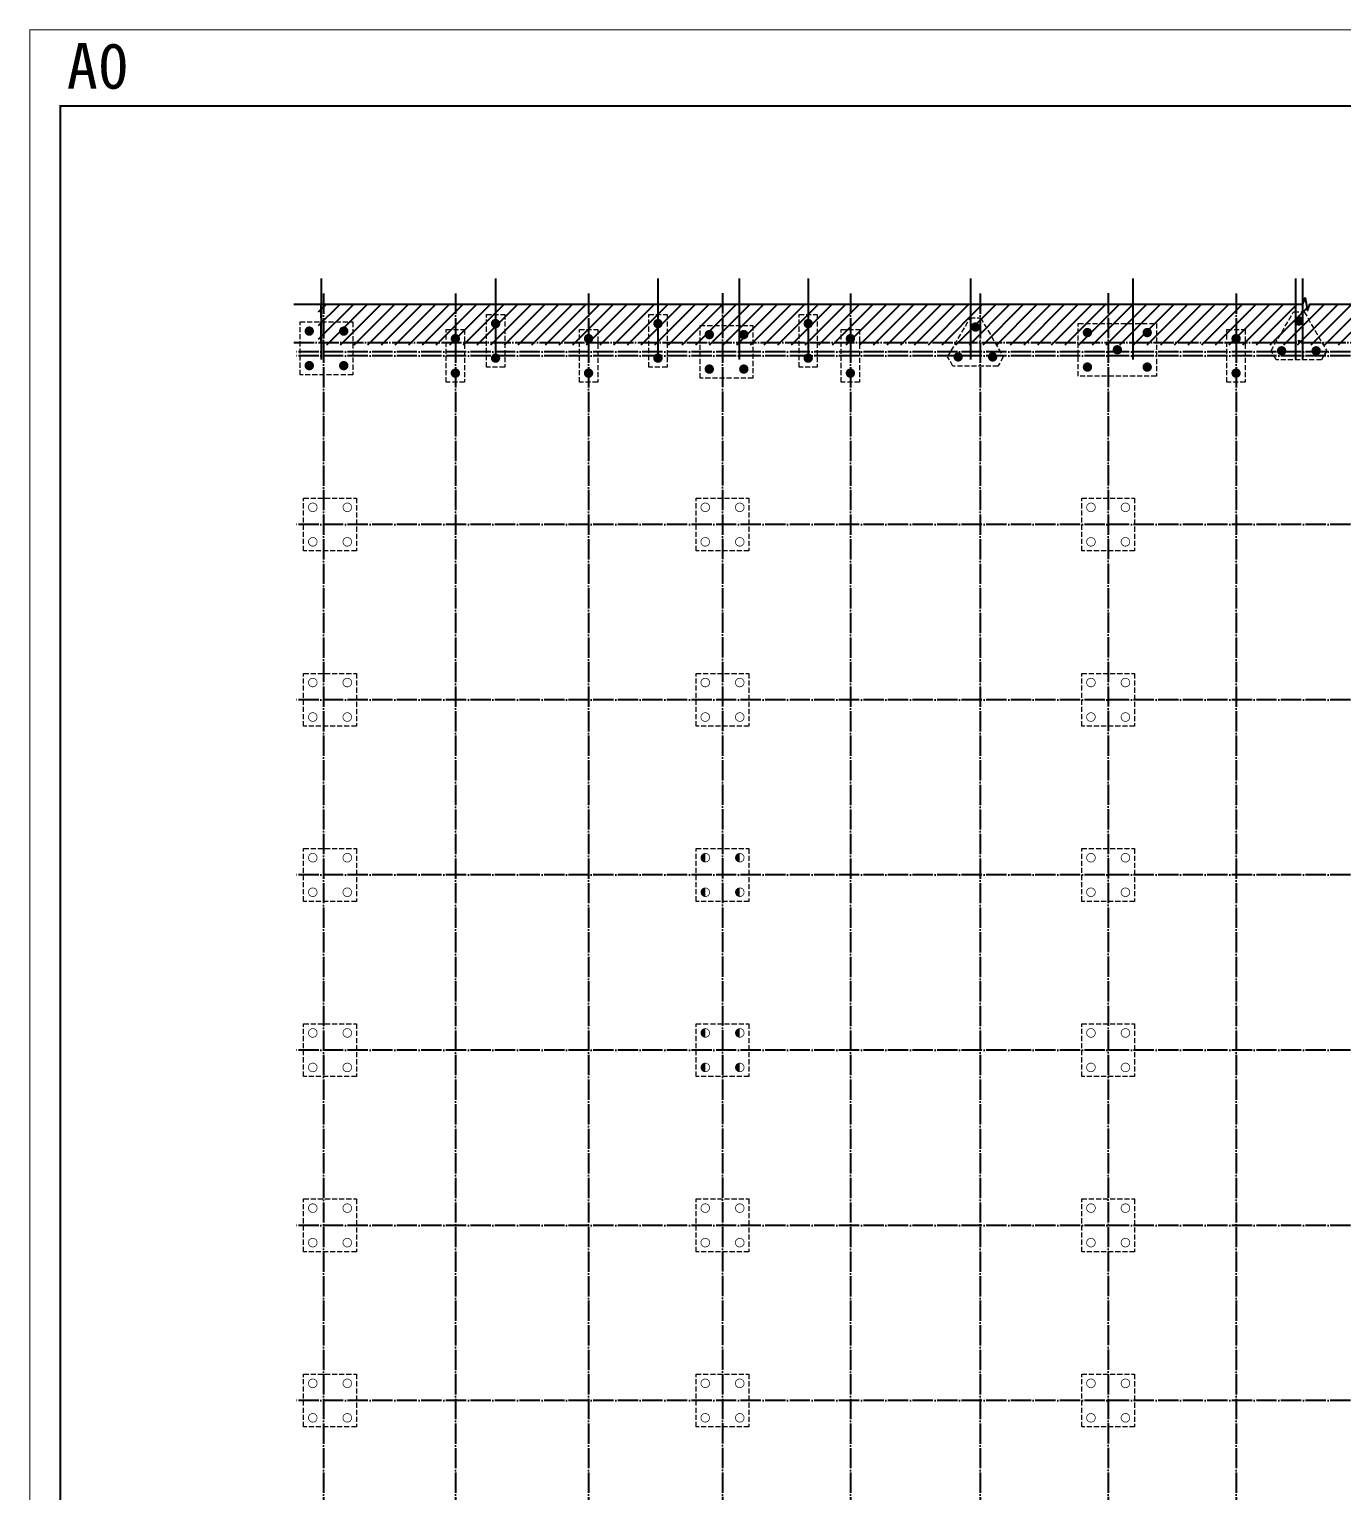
# Model space of a CAD drawing. Extents: x 447413 to 2975780, y -1432727 to 1301644.
# Drawn here: x 2253622 to 2318283, y 753744 to 825737 of the extents above; entities that cross this region are included whole.
import ezdxf

# ---------------------------------------------------------------- set-up
doc = ezdxf.new("R2010")
doc.units = 0
doc.header["$LTSCALE"] = 1000
doc.header["$MEASUREMENT"] = 0
for name, pattern in [('DASH', [0.35, 0.25, -0.1]), ('DASHED', [0.75, 0.5, -0.25]), ('DOTE', [2.42, 2, -0.2, 0.02, -0.2])]:
    doc.linetypes.add(name, pattern=pattern)
for name, color, linetype in [('AXIS', 3, 'Continuous'), ('DIM_SYMB', 3, 'Continuous'), ('DOTE', 1, 'Continuous'), ('PUB_HATCH', 8, 'Continuous'), ('图框', 253, 'Continuous'), ('桩类型', 6, 'Continuous')]:
    doc.layers.add(name, color=color, linetype=linetype)
doc.layers.add('BASE_PILE_DASH', color=9, linetype='DASHED', lineweight=0)
doc.layers.add('BASE_PLAT', color=7, linetype='Continuous', lineweight=0)
doc.styles.add('黑体', font='simhei.ttf')

# ---------------------------------------------------------------- blocks, each defined once
blk = doc.blocks.new('A$C6B0021A6')
at = {"layer": '图框', "color": 2, "const_width": 40, "elevation": -84000}
blk.add_lwpolyline([(20, 84120), (118920, 84120), (118920, 20), (20, 20)], close=True, dxfattribs=at)
at = {"layer": '图框', "color": 153, "const_width": 58, "elevation": -84000}
blk.add_lwpolyline([(111420, 1020), (2520, 1020), (2520, 83120), (111420, 83120)], close=True, dxfattribs=at)
at = {"layer": '图框', "color": 2, "style": '黑体'}
blk.add_text('A0', height=1500, rotation=90, dxfattribs=at).set_placement((1953, 1232))
blk = doc.blocks.new('2444242424')
at = {"layer": 'AXIS'}
for p, q in [((1874523, 456963), (1874523, 452963)), ((1883123, 456963), (1883123, 452963)), ((1891123, 456963), (1891123, 452963)), ((1895123, 456963), (1895123, 452963)), ((1898523, 456963), (1898523, 452963)), ((1906523, 456963), (1906523, 452963)), ((1914523, 456963), (1914523, 452963)), ((1922523, 456963), (1922523, 452963)), ((1922873, 456963), (1922873, 452963)), ((1930873, 456963), (1930873, 452963)), ((1938873, 456963), (1938873, 452963)), ((1946873, 456963), (1946873, 452963)), ((1950273, 456963), (1950273, 452963)), ((1954273, 456963), (1954273, 452963)), ((1962273, 456963), (1962273, 452963)), ((1970303, 456963), (1970303, 452963))]:
    blk.add_line(p, q, dxfattribs=at)

msp = doc.modelspace()

# ---------------------------------------------------------------- hatches: boundary and pattern name
at = {"layer": 'PUB_HATCH'}
h = msp.add_hatch(dxfattribs=at)
h.set_pattern_fill('ANSI31', color=256, scale=300, style=0)
h.set_pattern_definition([(45, (2031805.8, 760960.25), (-336.7596, 336.7596), [])])
h.paths.add_polyline_path([(2363895.8, 812164.9), (2267876.1, 812164.9), (2267876.1, 810196.5), (2363895.8, 810196.5)])
at = {"layer": '桩类型'}
h = msp.add_hatch(color=256, dxfattribs=at)
h.dxf.hatch_style = 1
edge = h.paths.add_edge_path()
edge.add_arc((2276596.1, 811236.5), 213, -180, 0, ccw=False)
edge.add_arc((2276596.1, 811236.5), 213, 0, 180, ccw=False)
h = msp.add_hatch(color=256, dxfattribs=at)
h.dxf.hatch_style = 1
edge = h.paths.add_edge_path()
edge.add_arc((2284596.1, 811236.5), 213, -180, 0, ccw=False)
edge.add_arc((2284596.1, 811236.5), 213, 0, 180, ccw=False)
h = msp.add_hatch(color=256, dxfattribs=at)
h.dxf.hatch_style = 1
edge = h.paths.add_edge_path()
edge.add_arc((2291996.1, 811236.5), 213, -180, 0, ccw=False)
edge.add_arc((2291996.1, 811236.5), 213, 0, 180, ccw=False)
h = msp.add_hatch(color=256, dxfattribs=at)
h.dxf.hatch_style = 1
edge = h.paths.add_edge_path()
edge.add_arc((2316169.8, 811366.8), 213, -180, 0, ccw=False)
edge.add_arc((2316169.8, 811366.8), 213, 0, 180, ccw=False)
h = msp.add_hatch(color=256, dxfattribs=at)
h.dxf.hatch_style = 1
edge = h.paths.add_edge_path()
edge.add_arc((2267415.6, 810866.5), 213, -180, 0, ccw=False)
edge.add_arc((2267415.6, 810866.5), 213, 0, 180, ccw=False)
h = msp.add_hatch(color=256, dxfattribs=at)
h.dxf.hatch_style = 1
edge = h.paths.add_edge_path()
edge.add_arc((2269115.6, 810866.5), 213, -180, 0, ccw=False)
edge.add_arc((2269115.6, 810866.5), 213, 0, 180, ccw=False)
h = msp.add_hatch(color=256, dxfattribs=at)
h.dxf.hatch_style = 1
edge = h.paths.add_edge_path()
edge.add_arc((2274616.1, 810496.5), 213, -180, 0, ccw=False)
edge.add_arc((2274616.1, 810496.5), 213, 0, 180, ccw=False)
h = msp.add_hatch(color=256, dxfattribs=at)
h.dxf.hatch_style = 1
edge = h.paths.add_edge_path()
edge.add_arc((2281176.1, 810496.5), 213, -180, 0, ccw=False)
edge.add_arc((2281176.1, 810496.5), 213, 0, 180, ccw=False)
h = msp.add_hatch(color=256, dxfattribs=at)
h.dxf.hatch_style = 1
edge = h.paths.add_edge_path()
edge.add_arc((2287124.8, 810696.5), 213, -180, 0, ccw=False)
edge.add_arc((2287124.8, 810696.5), 213, 0, 180, ccw=False)
h = msp.add_hatch(color=256, dxfattribs=at)
h.dxf.hatch_style = 1
edge = h.paths.add_edge_path()
edge.add_arc((2288825.8, 810696.5), 213, -180, 0, ccw=False)
edge.add_arc((2288825.8, 810696.5), 213, 0, 180, ccw=False)
h = msp.add_hatch(color=256, dxfattribs=at)
h.dxf.hatch_style = 1
edge = h.paths.add_edge_path()
edge.add_arc((2294076.1, 810496.5), 213, -180, 0, ccw=False)
edge.add_arc((2294076.1, 810496.5), 213, 0, 180, ccw=False)
h = msp.add_hatch(color=256, dxfattribs=at)
h.dxf.hatch_style = 1
edge = h.paths.add_edge_path()
edge.add_arc((2300234.8, 811066.8), 213, -180, 0, ccw=False)
edge.add_arc((2300234.8, 811066.8), 213, 0, 180, ccw=False)
h = msp.add_hatch(color=256, dxfattribs=at)
h.dxf.hatch_style = 1
edge = h.paths.add_edge_path()
edge.add_arc((2305752.6, 810796.5), 213, -180, 0, ccw=False)
edge.add_arc((2305752.6, 810796.5), 213, 0, 180, ccw=False)
h = msp.add_hatch(color=256, dxfattribs=at)
h.dxf.hatch_style = 1
edge = h.paths.add_edge_path()
edge.add_arc((2308697.1, 810796.5), 213, -180, 0, ccw=False)
edge.add_arc((2308697.1, 810796.5), 213, 0, 180, ccw=False)
h = msp.add_hatch(color=256, dxfattribs=at)
h.dxf.hatch_style = 1
edge = h.paths.add_edge_path()
edge.add_arc((2313076.1, 810496.5), 213, -180, 0, ccw=False)
edge.add_arc((2313076.1, 810496.5), 213, 0, 180, ccw=False)
h = msp.add_hatch(color=256, dxfattribs=at)
h.dxf.hatch_style = 1
edge = h.paths.add_edge_path()
edge.add_arc((2307224.8, 809946.5), 213, -180, 0, ccw=False)
edge.add_arc((2307224.8, 809946.5), 213, 0, 180, ccw=False)
h = msp.add_hatch(color=256, dxfattribs=at)
h.dxf.hatch_style = 1
edge = h.paths.add_edge_path()
edge.add_arc((2315319.8, 809896.8), 213, -180, 0, ccw=False)
edge.add_arc((2315319.8, 809896.8), 213, 0, 180, ccw=False)
h = msp.add_hatch(color=256, dxfattribs=at)
h.dxf.hatch_style = 1
edge = h.paths.add_edge_path()
edge.add_arc((2317019.8, 809896.8), 213, -180, 0, ccw=False)
edge.add_arc((2317019.8, 809896.8), 213, 0, 180, ccw=False)
h = msp.add_hatch(color=256, dxfattribs=at)
h.dxf.hatch_style = 1
edge = h.paths.add_edge_path()
edge.add_arc((2267415.6, 809166.5), 213, -180, 0, ccw=False)
edge.add_arc((2267415.6, 809166.5), 213, 0, 180, ccw=False)
h = msp.add_hatch(color=256, dxfattribs=at)
h.dxf.hatch_style = 1
edge = h.paths.add_edge_path()
edge.add_arc((2269115.6, 809166.5), 213, -180, 0, ccw=False)
edge.add_arc((2269115.6, 809166.5), 213, 0, 180, ccw=False)
h = msp.add_hatch(color=256, dxfattribs=at)
h.dxf.hatch_style = 1
edge = h.paths.add_edge_path()
edge.add_arc((2276596.1, 809536.5), 213, -180, 0, ccw=False)
edge.add_arc((2276596.1, 809536.5), 213, 0, 180, ccw=False)
h = msp.add_hatch(color=256, dxfattribs=at)
h.dxf.hatch_style = 1
edge = h.paths.add_edge_path()
edge.add_arc((2284596.1, 809536.5), 213, -180, 0, ccw=False)
edge.add_arc((2284596.1, 809536.5), 213, 0, 180, ccw=False)
h = msp.add_hatch(color=256, dxfattribs=at)
h.dxf.hatch_style = 1
edge = h.paths.add_edge_path()
edge.add_arc((2287124.8, 808996.5), 213, -180, 0, ccw=False)
edge.add_arc((2287124.8, 808996.5), 213, 0, 180, ccw=False)
h = msp.add_hatch(color=256, dxfattribs=at)
h.dxf.hatch_style = 1
edge = h.paths.add_edge_path()
edge.add_arc((2288825.8, 808996.5), 213, -180, 0, ccw=False)
edge.add_arc((2288825.8, 808996.5), 213, 0, 180, ccw=False)
h = msp.add_hatch(color=256, dxfattribs=at)
h.dxf.hatch_style = 1
edge = h.paths.add_edge_path()
edge.add_arc((2291996.1, 809536.5), 213, -180, 0, ccw=False)
edge.add_arc((2291996.1, 809536.5), 213, 0, 180, ccw=False)
h = msp.add_hatch(color=256, dxfattribs=at)
h.dxf.hatch_style = 1
edge = h.paths.add_edge_path()
edge.add_arc((2299384.8, 809596.8), 213, -180, 0, ccw=False)
edge.add_arc((2299384.8, 809596.8), 213, 0, 180, ccw=False)
h = msp.add_hatch(color=256, dxfattribs=at)
h.dxf.hatch_style = 1
edge = h.paths.add_edge_path()
edge.add_arc((2301084.8, 809596.8), 213, -180, 0, ccw=False)
edge.add_arc((2301084.8, 809596.8), 213, 0, 180, ccw=False)
h = msp.add_hatch(color=256, dxfattribs=at)
h.dxf.hatch_style = 1
edge = h.paths.add_edge_path()
edge.add_arc((2305752.6, 809096.5), 213, -180, 0, ccw=False)
edge.add_arc((2305752.6, 809096.5), 213, 0, 180, ccw=False)
h = msp.add_hatch(color=256, dxfattribs=at)
h.dxf.hatch_style = 1
edge = h.paths.add_edge_path()
edge.add_arc((2308697.1, 809096.5), 213, -180, 0, ccw=False)
edge.add_arc((2308697.1, 809096.5), 213, 0, 180, ccw=False)
h = msp.add_hatch(color=256, dxfattribs=at)
h.dxf.hatch_style = 1
edge = h.paths.add_edge_path()
edge.add_arc((2274616.1, 808796.5), 213, -180, 0, ccw=False)
edge.add_arc((2274616.1, 808796.5), 213, 0, 180, ccw=False)
h = msp.add_hatch(color=256, dxfattribs=at)
h.dxf.hatch_style = 1
edge = h.paths.add_edge_path()
edge.add_arc((2281176.1, 808796.5), 213, -180, 0, ccw=False)
edge.add_arc((2281176.1, 808796.5), 213, 0, 180, ccw=False)
h = msp.add_hatch(color=256, dxfattribs=at)
h.dxf.hatch_style = 1
edge = h.paths.add_edge_path()
edge.add_arc((2294076.1, 808796.5), 213, -180, 0, ccw=False)
edge.add_arc((2294076.1, 808796.5), 213, 0, 180, ccw=False)
h = msp.add_hatch(color=256, dxfattribs=at)
h.dxf.hatch_style = 1
edge = h.paths.add_edge_path()
edge.add_arc((2313076.1, 808796.5), 213, -180, 0, ccw=False)
edge.add_arc((2313076.1, 808796.5), 213, 0, 180, ccw=False)
h = msp.add_hatch(color=256, dxfattribs=at)
h.dxf.hatch_style = 1
h.paths.add_polyline_path([(2286926.8, 785139.5, 0.4142136), (2286713.8, 784926.5, 0.4142136), (2286926.8, 784713.5)])
h = msp.add_hatch(color=256, dxfattribs=at)
h.dxf.hatch_style = 1
h.paths.add_polyline_path([(2288626.8, 785139.5, 0.4142136), (2288413.8, 784926.5, 0.4142136), (2288626.8, 784713.5)])
h = msp.add_hatch(color=256, dxfattribs=at)
h.dxf.hatch_style = 1
h.paths.add_polyline_path([(2286926.8, 783439.5, 0.4142136), (2286713.8, 783226.5, 0.4142136), (2286926.8, 783013.5)])
h = msp.add_hatch(color=256, dxfattribs=at)
h.dxf.hatch_style = 1
h.paths.add_polyline_path([(2288626.8, 783439.5, 0.4142136), (2288413.8, 783226.5, 0.4142136), (2288626.8, 783013.5)])
h = msp.add_hatch(color=256, dxfattribs=at)
h.dxf.hatch_style = 1
h.paths.add_polyline_path([(2286926.8, 776509.5, 0.4142136), (2286713.8, 776296.5, 0.4142136), (2286926.8, 776083.5)])
h = msp.add_hatch(color=256, dxfattribs=at)
h.dxf.hatch_style = 1
h.paths.add_polyline_path([(2288626.8, 776509.5, 0.4142136), (2288413.8, 776296.5, 0.4142136), (2288626.8, 776083.5)])
h = msp.add_hatch(color=256, dxfattribs=at)
h.dxf.hatch_style = 1
h.paths.add_polyline_path([(2286926.8, 774809.5, 0.4142136), (2286713.8, 774596.5, 0.4142136), (2286926.8, 774383.5)])
h = msp.add_hatch(color=256, dxfattribs=at)
h.dxf.hatch_style = 1
h.paths.add_polyline_path([(2288626.8, 774809.5, 0.4142136), (2288413.8, 774596.5, 0.4142136), (2288626.8, 774383.5)])

# ---------------------------------------------------------------- linework, layer by layer
msp.add_line((2316116.1, 810387.5, 504000), (2316226.1, 810387.5, 504000))
at = {"layer": 'BASE_PILE_DASH', "linetype": 'ByBlock', "const_width": 35}
for points, elevation in [([(2276596.1, 811023.5, 1), (2276596.1, 811449.5, 1), (2276596.1, 811023.5, 1)], 504000), ([(2284596.1, 811023.5, 1), (2284596.1, 811449.5, 1), (2284596.1, 811023.5, 1)], 504000), ([(2291996.1, 811023.5, 1), (2291996.1, 811449.5, 1), (2291996.1, 811023.5, 1)], 504000), ([(2316382.8, 811366.8, 1), (2315956.8, 811366.8, 1), (2316382.8, 811366.8, 1)], 504000), ([(2267629.6, 810866.5, 1), (2267203.6, 810866.5, 1), (2267629.6, 810866.5, 1)], 504000), ([(2269329.6, 810866.5, 1), (2268903.6, 810866.5, 1), (2269329.6, 810866.5, 1)], 504000), ([(2274616.1, 810283.5, 1), (2274616.1, 810709.5, 1), (2274616.1, 810283.5, 1)], 504000), ([(2281176.1, 810283.5, 1), (2281176.1, 810709.5, 1), (2281176.1, 810283.5, 1)], 504000), ([(2287338.8, 810696.5, 1), (2286912.8, 810696.5, 1), (2287338.8, 810696.5, 1)], 504000), ([(2289038.8, 810696.5, 1), (2288612.8, 810696.5, 1), (2289038.8, 810696.5, 1)], 504000), ([(2294076.1, 810283.5, 1), (2294076.1, 810709.5, 1), (2294076.1, 810283.5, 1)], 504000), ([(2300447.8, 811066.8, 1), (2300021.8, 811066.8, 1), (2300447.8, 811066.8, 1)], 252000), ([(2305753.6, 811009.5, -1), (2305753.6, 810583.5, -1), (2305753.6, 811009.5, -1)], 504000), ([(2308698.1, 811009.5, 1), (2308698.1, 810583.5, 1), (2308698.1, 811009.5, 1)], 504000), ([(2313076.1, 810283.5, 1), (2313076.1, 810709.5, 1), (2313076.1, 810283.5, 1)], 504000), ([(2307225.8, 810159.5, 1), (2307225.8, 809733.5, 1), (2307225.8, 810159.5, 1)], 504000), ([(2315532.8, 809896.8, 1), (2315106.8, 809896.8, 1), (2315532.8, 809896.8, 1)], 504000), ([(2317232.8, 809896.8, 1), (2316806.8, 809896.8, 1), (2317232.8, 809896.8, 1)], 504000), ([(2267629.6, 809166.5, 1), (2267203.6, 809166.5, 1), (2267629.6, 809166.5, 1)], 504000), ([(2269329.6, 809166.5, 1), (2268903.6, 809166.5, 1), (2269329.6, 809166.5, 1)], 504000), ([(2276596.1, 809323.5, 1), (2276596.1, 809749.5, 1), (2276596.1, 809323.5, 1)], 504000), ([(2284596.1, 809323.5, 1), (2284596.1, 809749.5, 1), (2284596.1, 809323.5, 1)], 504000), ([(2287338.8, 808996.5, 1), (2286912.8, 808996.5, 1), (2287338.8, 808996.5, 1)], 504000), ([(2289038.8, 808996.5, 1), (2288612.8, 808996.5, 1), (2289038.8, 808996.5, 1)], 504000), ([(2291996.1, 809323.5, 1), (2291996.1, 809749.5, 1), (2291996.1, 809323.5, 1)], 504000), ([(2299597.8, 809596.8, 1), (2299171.8, 809596.8, 1), (2299597.8, 809596.8, 1)], 252000), ([(2301297.8, 809596.8, 1), (2300871.8, 809596.8, 1), (2301297.8, 809596.8, 1)], 252000), ([(2305753.6, 809309.5, -1), (2305753.6, 808883.5, -1), (2305753.6, 809309.5, -1)], 504000), ([(2308698.1, 809309.5, 1), (2308698.1, 808883.5, 1), (2308698.1, 809309.5, 1)], 504000), ([(2274616.1, 808583.5, 1), (2274616.1, 809009.5, 1), (2274616.1, 808583.5, 1)], 504000), ([(2281176.1, 808583.5, 1), (2281176.1, 809009.5, 1), (2281176.1, 808583.5, 1)], 504000), ([(2294076.1, 808583.5, 1), (2294076.1, 809009.5, 1), (2294076.1, 808583.5, 1)], 504000), ([(2313076.1, 808583.5, 1), (2313076.1, 809009.5, 1), (2313076.1, 808583.5, 1)], 504000), ([(2267804.1, 802186.5, 1), (2267378.1, 802186.5, 1), (2267804.1, 802186.5, 1)], 504000), ([(2269504.1, 802186.5, 1), (2269078.1, 802186.5, 1), (2269504.1, 802186.5, 1)], 504000), ([(2287138.8, 802186.5, 1), (2286712.8, 802186.5, 1), (2287138.8, 802186.5, 1)], 504000), ([(2288838.8, 802186.5, 1), (2288412.8, 802186.5, 1), (2288838.8, 802186.5, 1)], 504000), ([(2306138.8, 802186.5, 1), (2305712.8, 802186.5, 1), (2306138.8, 802186.5, 1)], 504000), ([(2307838.8, 802186.5, 1), (2307412.8, 802186.5, 1), (2307838.8, 802186.5, 1)], 504000), ([(2267804.1, 800486.5, 1), (2267378.1, 800486.5, 1), (2267804.1, 800486.5, 1)], 504000), ([(2269504.1, 800486.5, 1), (2269078.1, 800486.5, 1), (2269504.1, 800486.5, 1)], 504000), ([(2287138.8, 800486.5, 1), (2286712.8, 800486.5, 1), (2287138.8, 800486.5, 1)], 504000), ([(2288838.8, 800486.5, 1), (2288412.8, 800486.5, 1), (2288838.8, 800486.5, 1)], 504000), ([(2306138.8, 800486.5, 1), (2305712.8, 800486.5, 1), (2306138.8, 800486.5, 1)], 504000), ([(2307838.8, 800486.5, 1), (2307412.8, 800486.5, 1), (2307838.8, 800486.5, 1)], 504000), ([(2267804.1, 793556.5, 1), (2267378.1, 793556.5, 1), (2267804.1, 793556.5, 1)], 504000), ([(2269504.1, 793556.5, 1), (2269078.1, 793556.5, 1), (2269504.1, 793556.5, 1)], 504000), ([(2287138.8, 793556.5, 1), (2286712.8, 793556.5, 1), (2287138.8, 793556.5, 1)], 504000), ([(2288838.8, 793556.5, 1), (2288412.8, 793556.5, 1), (2288838.8, 793556.5, 1)], 504000), ([(2306138.8, 793556.5, 1), (2305712.8, 793556.5, 1), (2306138.8, 793556.5, 1)], 504000), ([(2307838.8, 793556.5, 1), (2307412.8, 793556.5, 1), (2307838.8, 793556.5, 1)], 504000), ([(2267804.1, 791856.5, 1), (2267378.1, 791856.5, 1), (2267804.1, 791856.5, 1)], 504000), ([(2269504.1, 791856.5, 1), (2269078.1, 791856.5, 1), (2269504.1, 791856.5, 1)], 504000), ([(2287138.8, 791856.5, 1), (2286712.8, 791856.5, 1), (2287138.8, 791856.5, 1)], 504000), ([(2288838.8, 791856.5, 1), (2288412.8, 791856.5, 1), (2288838.8, 791856.5, 1)], 504000), ([(2306138.8, 791856.5, 1), (2305712.8, 791856.5, 1), (2306138.8, 791856.5, 1)], 504000), ([(2307838.8, 791856.5, 1), (2307412.8, 791856.5, 1), (2307838.8, 791856.5, 1)], 504000), ([(2267804.1, 784926.5, 1), (2267378.1, 784926.5, 1), (2267804.1, 784926.5, 1)], 504000), ([(2269504.1, 784926.5, 1), (2269078.1, 784926.5, 1), (2269504.1, 784926.5, 1)], 504000), ([(2287138.8, 784926.5, 1), (2286712.8, 784926.5, 1), (2287138.8, 784926.5, 1)], 504000), ([(2288838.8, 784926.5, 1), (2288412.8, 784926.5, 1), (2288838.8, 784926.5, 1)], 504000), ([(2306138.8, 784926.5, 1), (2305712.8, 784926.5, 1), (2306138.8, 784926.5, 1)], 504000), ([(2307838.8, 784926.5, 1), (2307412.8, 784926.5, 1), (2307838.8, 784926.5, 1)], 504000), ([(2267804.1, 783226.5, 1), (2267378.1, 783226.5, 1), (2267804.1, 783226.5, 1)], 504000), ([(2269504.1, 783226.5, 1), (2269078.1, 783226.5, 1), (2269504.1, 783226.5, 1)], 504000), ([(2287138.8, 783226.5, 1), (2286712.8, 783226.5, 1), (2287138.8, 783226.5, 1)], 504000), ([(2288838.8, 783226.5, 1), (2288412.8, 783226.5, 1), (2288838.8, 783226.5, 1)], 504000), ([(2306138.8, 783226.5, 1), (2305712.8, 783226.5, 1), (2306138.8, 783226.5, 1)], 504000), ([(2307838.8, 783226.5, 1), (2307412.8, 783226.5, 1), (2307838.8, 783226.5, 1)], 504000), ([(2267804.1, 776296.5, 1), (2267378.1, 776296.5, 1), (2267804.1, 776296.5, 1)], 504000), ([(2269504.1, 776296.5, 1), (2269078.1, 776296.5, 1), (2269504.1, 776296.5, 1)], 504000), ([(2287138.8, 776296.5, 1), (2286712.8, 776296.5, 1), (2287138.8, 776296.5, 1)], 504000), ([(2288838.8, 776296.5, 1), (2288412.8, 776296.5, 1), (2288838.8, 776296.5, 1)], 504000), ([(2306138.8, 776296.5, 1), (2305712.8, 776296.5, 1), (2306138.8, 776296.5, 1)], 504000), ([(2307838.8, 776296.5, 1), (2307412.8, 776296.5, 1), (2307838.8, 776296.5, 1)], 504000), ([(2267804.1, 774596.5, 1), (2267378.1, 774596.5, 1), (2267804.1, 774596.5, 1)], 504000), ([(2269504.1, 774596.5, 1), (2269078.1, 774596.5, 1), (2269504.1, 774596.5, 1)], 504000), ([(2287138.8, 774596.5, 1), (2286712.8, 774596.5, 1), (2287138.8, 774596.5, 1)], 504000), ([(2288838.8, 774596.5, 1), (2288412.8, 774596.5, 1), (2288838.8, 774596.5, 1)], 504000), ([(2306138.8, 774596.5, 1), (2305712.8, 774596.5, 1), (2306138.8, 774596.5, 1)], 504000), ([(2307838.8, 774596.5, 1), (2307412.8, 774596.5, 1), (2307838.8, 774596.5, 1)], 504000), ([(2267804.1, 767666.5, 1), (2267378.1, 767666.5, 1), (2267804.1, 767666.5, 1)], 504000), ([(2269504.1, 767666.5, 1), (2269078.1, 767666.5, 1), (2269504.1, 767666.5, 1)], 504000), ([(2287138.8, 767666.5, 1), (2286712.8, 767666.5, 1), (2287138.8, 767666.5, 1)], 504000), ([(2288838.8, 767666.5, 1), (2288412.8, 767666.5, 1), (2288838.8, 767666.5, 1)], 504000), ([(2306138.8, 767666.5, 1), (2305712.8, 767666.5, 1), (2306138.8, 767666.5, 1)], 504000), ([(2307838.8, 767666.5, 1), (2307412.8, 767666.5, 1), (2307838.8, 767666.5, 1)], 504000), ([(2267804.1, 765966.5, 1), (2267378.1, 765966.5, 1), (2267804.1, 765966.5, 1)], 504000), ([(2269504.1, 765966.5, 1), (2269078.1, 765966.5, 1), (2269504.1, 765966.5, 1)], 504000), ([(2287138.8, 765966.5, 1), (2286712.8, 765966.5, 1), (2287138.8, 765966.5, 1)], 504000), ([(2288838.8, 765966.5, 1), (2288412.8, 765966.5, 1), (2288838.8, 765966.5, 1)], 504000), ([(2306138.8, 765966.5, 1), (2305712.8, 765966.5, 1), (2306138.8, 765966.5, 1)], 504000), ([(2307838.8, 765966.5, 1), (2307412.8, 765966.5, 1), (2307838.8, 765966.5, 1)], 504000), ([(2267804.1, 759037, 1), (2267378.1, 759037, 1), (2267804.1, 759037, 1)], 504000), ([(2269504.1, 759037, 1), (2269078.1, 759037, 1), (2269504.1, 759037, 1)], 504000), ([(2287138.8, 759037, 1), (2286712.8, 759037, 1), (2287138.8, 759037, 1)], 504000), ([(2288838.8, 759037, 1), (2288412.8, 759037, 1), (2288838.8, 759037, 1)], 504000), ([(2306138.8, 759037, 1), (2305712.8, 759037, 1), (2306138.8, 759037, 1)], 504000), ([(2307838.8, 759037, 1), (2307412.8, 759037, 1), (2307838.8, 759037, 1)], 504000), ([(2267804.1, 757337, 1), (2267378.1, 757337, 1), (2267804.1, 757337, 1)], 504000), ([(2269504.1, 757337, 1), (2269078.1, 757337, 1), (2269504.1, 757337, 1)], 504000), ([(2287138.8, 757337, 1), (2286712.8, 757337, 1), (2287138.8, 757337, 1)], 504000), ([(2288838.8, 757337, 1), (2288412.8, 757337, 1), (2288838.8, 757337, 1)], 504000), ([(2306138.8, 757337, 1), (2305712.8, 757337, 1), (2306138.8, 757337, 1)], 504000), ([(2307838.8, 757337, 1), (2307412.8, 757337, 1), (2307838.8, 757337, 1)], 504000)]:
    msp.add_lwpolyline(points, format="xyb", dxfattribs=dict(at, elevation=elevation))
at = {"layer": 'BASE_PLAT', "linetype": 'DASH'}
for points, elevation in [([(2277046.1, 809086.5), (2276146.1, 809086.5), (2276146.1, 811686.5), (2277046.1, 811686.5)], 504000), ([(2285046.1, 809086.5), (2284146.1, 809086.5), (2284146.1, 811686.5), (2285046.1, 811686.5)], 504000), ([(2292446.1, 809086.5), (2291546.1, 809086.5), (2291546.1, 811686.5), (2292446.1, 811686.5)], 504000), ([(2301604.4, 809597), (2301344.7, 809146.8), (2299124.9, 809146.8), (2298865.1, 809597), (2299975.2, 811516.8), (2300494.4, 811516.8)], 252000), ([(2317539.4, 809897), (2317279.7, 809446.8), (2315059.9, 809446.8), (2314800.1, 809897), (2315910.2, 811816.8), (2316429.4, 811816.8)], 504000), ([(2269565.6, 811316.5), (2269565.6, 808716.5), (2266965.6, 808716.5), (2266965.6, 811316.5)], 504000), ([(2275066.1, 808346.5), (2274166.1, 808346.5), (2274166.1, 810946.5), (2275066.1, 810946.5)], 504000), ([(2281626.1, 808346.5), (2280726.1, 808346.5), (2280726.1, 810946.5), (2281626.1, 810946.5)], 504000), ([(2289275.8, 811146.5), (2289275.8, 808546.5), (2286675.8, 808546.5), (2286675.8, 811146.5)], 504000), ([(2294526.1, 808346.5), (2293626.1, 808346.5), (2293626.1, 810946.5), (2294526.1, 810946.5)], 504000), ([(2305303.6, 811246.5), (2309148.1, 811246.5), (2309148.1, 808646.5), (2305303.6, 808646.5)], 504000), ([(2313526.1, 808346.5), (2312626.1, 808346.5), (2312626.1, 810946.5), (2313526.1, 810946.5)], 504000), ([(2269741.1, 802636.5), (2269741.1, 800036.5), (2267141.1, 800036.5), (2267141.1, 802636.5)], 504000), ([(2289075.8, 802636.5), (2289075.8, 800036.5), (2286475.8, 800036.5), (2286475.8, 802636.5)], 504000), ([(2308075.8, 802636.5), (2308075.8, 800036.5), (2305475.8, 800036.5), (2305475.8, 802636.5)], 504000), ([(2269741.1, 794006.5), (2269741.1, 791406.5), (2267141.1, 791406.5), (2267141.1, 794006.5)], 504000), ([(2289075.8, 794006.5), (2289075.8, 791406.5), (2286475.8, 791406.5), (2286475.8, 794006.5)], 504000), ([(2308075.8, 794006.5), (2308075.8, 791406.5), (2305475.8, 791406.5), (2305475.8, 794006.5)], 504000), ([(2269741.1, 785376.5), (2269741.1, 782776.5), (2267141.1, 782776.5), (2267141.1, 785376.5)], 504000), ([(2289075.8, 785376.5), (2289075.8, 782776.5), (2286475.8, 782776.5), (2286475.8, 785376.5)], 504000), ([(2308075.8, 785376.5), (2308075.8, 782776.5), (2305475.8, 782776.5), (2305475.8, 785376.5)], 504000), ([(2269741.1, 776746.5), (2269741.1, 774146.5), (2267141.1, 774146.5), (2267141.1, 776746.5)], 504000), ([(2289075.8, 776746.5), (2289075.8, 774146.5), (2286475.8, 774146.5), (2286475.8, 776746.5)], 504000), ([(2308075.8, 776746.5), (2308075.8, 774146.5), (2305475.8, 774146.5), (2305475.8, 776746.5)], 504000), ([(2269741.1, 768116.5), (2269741.1, 765516.5), (2267141.1, 765516.5), (2267141.1, 768116.5)], 504000), ([(2289075.8, 768116.5), (2289075.8, 765516.5), (2286475.8, 765516.5), (2286475.8, 768116.5)], 504000), ([(2308075.8, 768116.5), (2308075.8, 765516.5), (2305475.8, 765516.5), (2305475.8, 768116.5)], 504000), ([(2269741.1, 759487), (2269741.1, 756887), (2267141.1, 756887), (2267141.1, 759487)], 504000), ([(2289075.8, 759487), (2289075.8, 756887), (2286475.8, 756887), (2286475.8, 759487)], 504000), ([(2308075.8, 759487), (2308075.8, 756887), (2305475.8, 756887), (2305475.8, 759487)], 504000)]:
    msp.add_lwpolyline(points, close=True, dxfattribs=dict(at, elevation=elevation))
at = {"layer": 'DIM_SYMB', "elevation": 504000}
msp.add_lwpolyline([(2266649.9, 812194.8), (2316369.1, 812194.8), (2316483.7, 812509.8), (2316594.8, 811879.8), (2316706.6, 812194.8), (2366425.7, 812194.8)], dxfattribs=at)
at = {"layer": 'DOTE', "color": 8, "linetype": 'DOTE', "ltscale": 0.5}
for p, q in [((2267996.1, 810316.5, 504000), (2267996.1, 812164.9, 504000)), ((2287775.8, 812728.2, 504000), (2287775.8, 691740.8, 504000)), ((2306775.8, 812728.2, 504000), (2306775.8, 691740.8, 504000)), ((2367105, 809646.5, 504000), (2266686.3, 809646.5, 504000)), ((2367105, 801336.5, 504000), (2266686.3, 801336.5, 504000)), ((2367105, 792706.5, 504000), (2266686.3, 792706.5, 504000)), ((2367105, 784076.5, 504000), (2266686.3, 784076.5, 504000)), ((2367105, 775446.5, 504000), (2266686.3, 775446.5, 504000)), ((2367105, 766816.5, 504000), (2266686.3, 766816.5, 504000))]:
    msp.add_line(p, q, dxfattribs=at)
at = {"layer": 'DOTE', "linetype": 'DOTE', "ltscale": 0.5}
for p, q in [((2367105, 809846.5, 504000), (2266686.3, 809846.5, 504000)), ((2367105, 758187, 504000), (2266686.3, 758187, 504000))]:
    msp.add_line(p, q, dxfattribs=at)
at = {"layer": 'DOTE', "linetype": 'DOTE', "ltscale": 0.5, "elevation": 504000}
msp.add_lwpolyline([(2268116.1, 812720.6), (2268116.1, 691734.7)], dxfattribs=at)
at = {"layer": 'DOTE', "color": 8, "linetype": 'DOTE', "ltscale": 0.5, "elevation": 504000}
for points in [[(2274616.1, 812720.6), (2274616.1, 691734.7)], [(2281176.1, 812720.6), (2281176.1, 691734.7)], [(2294076.1, 812720.6), (2294076.1, 691734.7)], [(2300476.1, 812720.6), (2300476.1, 691734.7)], [(2313076.1, 812720.6), (2313076.1, 691734.7)], [(2266664.5, 810306.5), (2366425.7, 810306.5)]]:
    msp.add_lwpolyline(points, dxfattribs=at)

# ---------------------------------------------------------------- block references
at = {"xscale": 1.5, "yscale": 1.5, "zscale": 1.5, "rotation": 270}
msp.add_blockref('A$C6B0021A6', (2253622, 825737.4, 504000), dxfattribs=at)
msp.add_blockref('2444242424', (393473, 356501, 504000))

doc.saveas('drawing.dxf')
